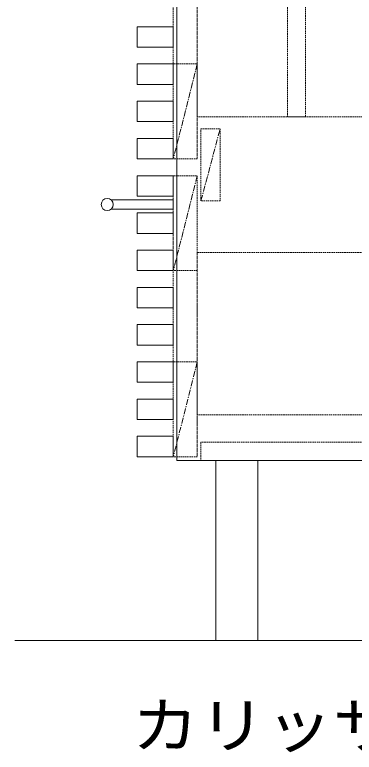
# Model space of a CAD drawing. Units: millimetres, scale not verified. Extents: x -6062 to 6062, y -3045 to 3045.
# Drawn here: x 412 to 695, y -533 to 81 of the extents above; entities that cross this region are included whole.
import ezdxf
from ezdxf.enums import TextEntityAlignment as Align

# ---------------------------------------------------------------- set-up
doc = ezdxf.new("R2010")
doc.units = ezdxf.units.MM
doc.header["$LTSCALE"] = 20
doc.linetypes.add('CHAIN1', pattern=[8, 5, -1, 1, -1])
doc.linetypes.add('DASHED1', pattern=[1.8, 1.2, -0.6])
doc.layers.add('0-0_1図面枠', color=7, linetype='Continuous', lineweight=9)
doc.layers.add('0-3_5ボウル・キャビネット', color=7, linetype='Continuous', lineweight=9)
doc.styles.add('ＭＳ ゴシック', font='')
doc.styles.get('ＭＳ ゴシック').set_extended_font_data('MS Gothic')

# ---------------------------------------------------------------- blocks, each defined once
blk = doc.blocks.new('グループ-28')
at = {"layer": '0-3_5ボウル・キャビネット', "linetype": 'CHAIN1'}
for p, q in [((47040, 800), (46640, -780)), ((47100, -1480), (47420, -280)), ((47040, -1060), (46640, -2640)), ((47040, -4160), (46640, -5740))]:
    blk.add_line(p, q, dxfattribs=at)
at = {"layer": '0-3_5ボウル・キャビネット'}
for points in [[(46700, 4000), (56000, 4000), (56000, -5800), (46700, -5800)], [(46040, 1420), (46640, 1420), (46640, 1080), (46040, 1080)], [(46040, 800), (46640, 800), (46640, 460), (46040, 460)], [(46040, 180), (46640, 180), (46640, -160), (46040, -160)], [(46040, -440), (46640, -440), (46640, -780), (46040, -780)], [(46040, -1060), (46640, -1060), (46640, -1400), (46040, -1400)], [(46040, -1680), (46640, -1680), (46640, -2020), (46040, -2020)], [(46040, -2300), (46640, -2300), (46640, -2640), (46040, -2640)], [(46040, -2920), (46640, -2920), (46640, -3260), (46040, -3260)], [(46040, -3540), (46640, -3540), (46640, -3880), (46040, -3880)], [(46040, -4160), (46640, -4160), (46640, -4500), (46040, -4500)], [(46040, -4780), (46640, -4780), (46640, -5120), (46040, -5120)], [(46040, -5400), (46640, -5400), (46640, -5740), (46040, -5740)], [(47350, -5800), (48050, -5800), (48050, -8800), (47350, -8800)]]:
    blk.add_lwpolyline(points, close=True, dxfattribs=at)
at = {"layer": '0-3_5ボウル・キャビネット', "linetype": 'DASHED1'}
for points in [[(46640, 3900), (47040, 3900), (47040, -780), (46640, -780)], [(47040, 2620), (54940, 2620), (54940, -80), (47040, -80)], [(48540, 2620), (48840, 2620), (48840, -80), (48540, -80)], [(46640, 800), (47040, 800), (47040, -780), (46640, -780)], [(47100, -280), (47420, -280), (47420, -1480), (47100, -1480)], [(46640, -1060), (47040, -1060), (47040, -5740), (46640, -5740)], [(46640, -1060), (47040, -1060), (47040, -2640), (46640, -2640)], [(47040, -2340), (54940, -2340), (54940, -5040), (47040, -5040)], [(46640, -4160), (47040, -4160), (47040, -5740), (46640, -5740)]]:
    blk.add_lwpolyline(points, close=True, dxfattribs=at)
at = {"layer": '0-3_5ボウル・キャビネット'}
blk.add_lwpolyline([(45600, -1460), (46640, -1460), (46640, -1620), (45600, -1620)], dxfattribs=at)
at = {"layer": '0-3_5ボウル・キャビネット', "linetype": 'DASHED1'}
blk.add_lwpolyline([(56000, -5500), (47100, -5500), (47100, -5800)], dxfattribs=at)
at = {"layer": '0-3_5ボウル・キャビネット'}
blk.add_circle((45540, -1540), 100, dxfattribs=at)
blk = doc.blocks.new('グループ-29')
at = {"layer": '0-3_5ボウル・キャビネット'}
blk.add_lwpolyline([(44000, -8800), (56000, -8800), (56000, 11200)], dxfattribs=at)
blk.add_blockref('グループ-28', (0, 0), dxfattribs=at)

msp = doc.modelspace()

# ---------------------------------------------------------------- block references
at = {"layer": '0-3_5ボウル・キャビネット', "xscale": 0.05, "yscale": 0.05}
msp.add_blockref('グループ-29', (-1787.5, 0), dxfattribs=at)

# ---------------------------------------------------------------- texts
at = {"layer": '0-0_1図面枠', "style": 'ＭＳ ゴシック', "width": 1.1}
msp.add_text('カリッサ600', height=37.19, dxfattribs=at).set_placement((509.87, -540.39), align=Align.BOTTOM_LEFT)

doc.saveas('drawing.dxf')
